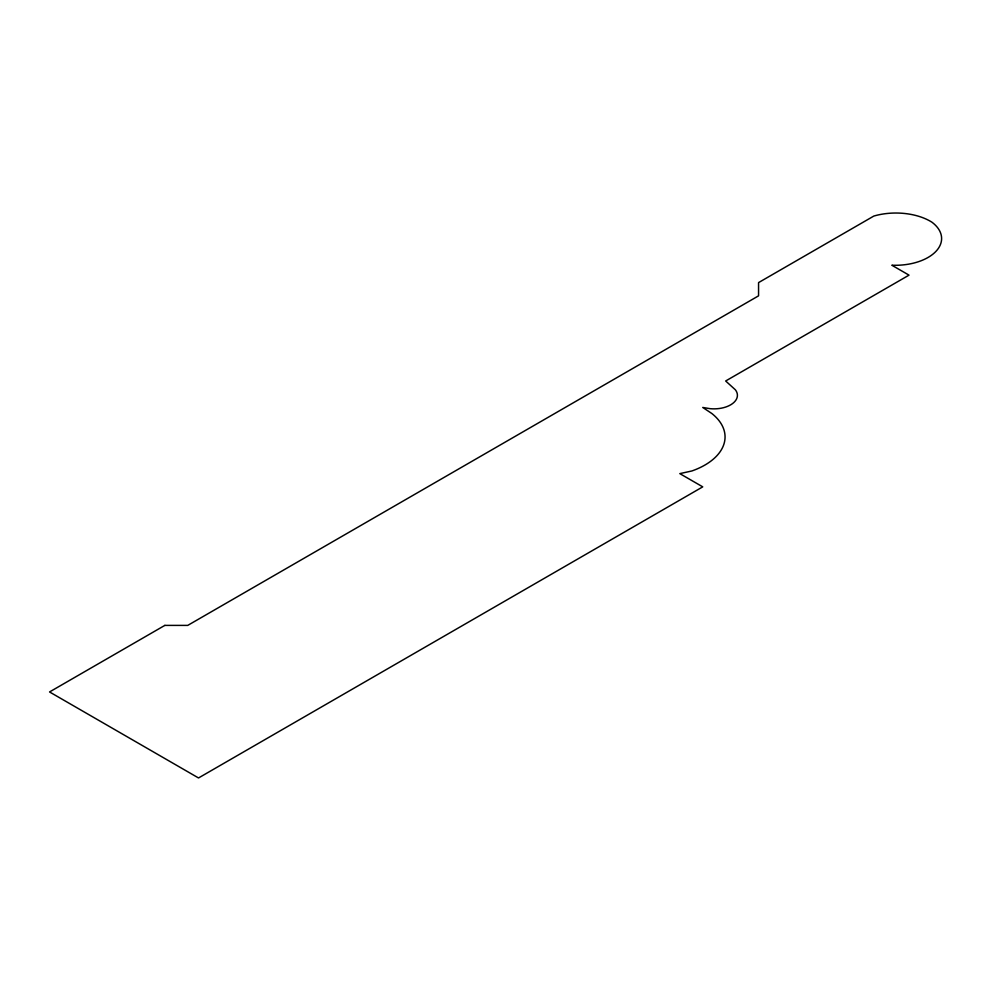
<?xml version="1.0" encoding="UTF-8"?>
<svg xmlns="http://www.w3.org/2000/svg" width="991" height="991" viewBox="0 0 991 991"><rect width="100%" height="100%" fill="white"/><g stroke="black" fill="none" stroke-linecap="round" stroke-linejoin="round"><path stroke-width="1.49" d="M164.828 625.395L49.55 691.953L198.522 777.96L702.743 486.854L679.826 473.624L691.817 470.985A68.912 39.789 0 0 0 711.786 413.47L702.743 407.462L710.126 408.676A23.45 13.54 0 0 0 732.535 403.597A23.45 13.54 0 0 0 735.372 389.797L725.66 380.99L909.02 275.139L891.826 265.216A46.304 26.732 0 0 0 936.074 251.231A46.304 26.732 0 0 0 931.936 222.207A48.819 28.182 0 0 0 873.827 216.063L758.561 282.608L758.561 295.838L187.745 625.395L164.828 625.395"/></g></svg>
